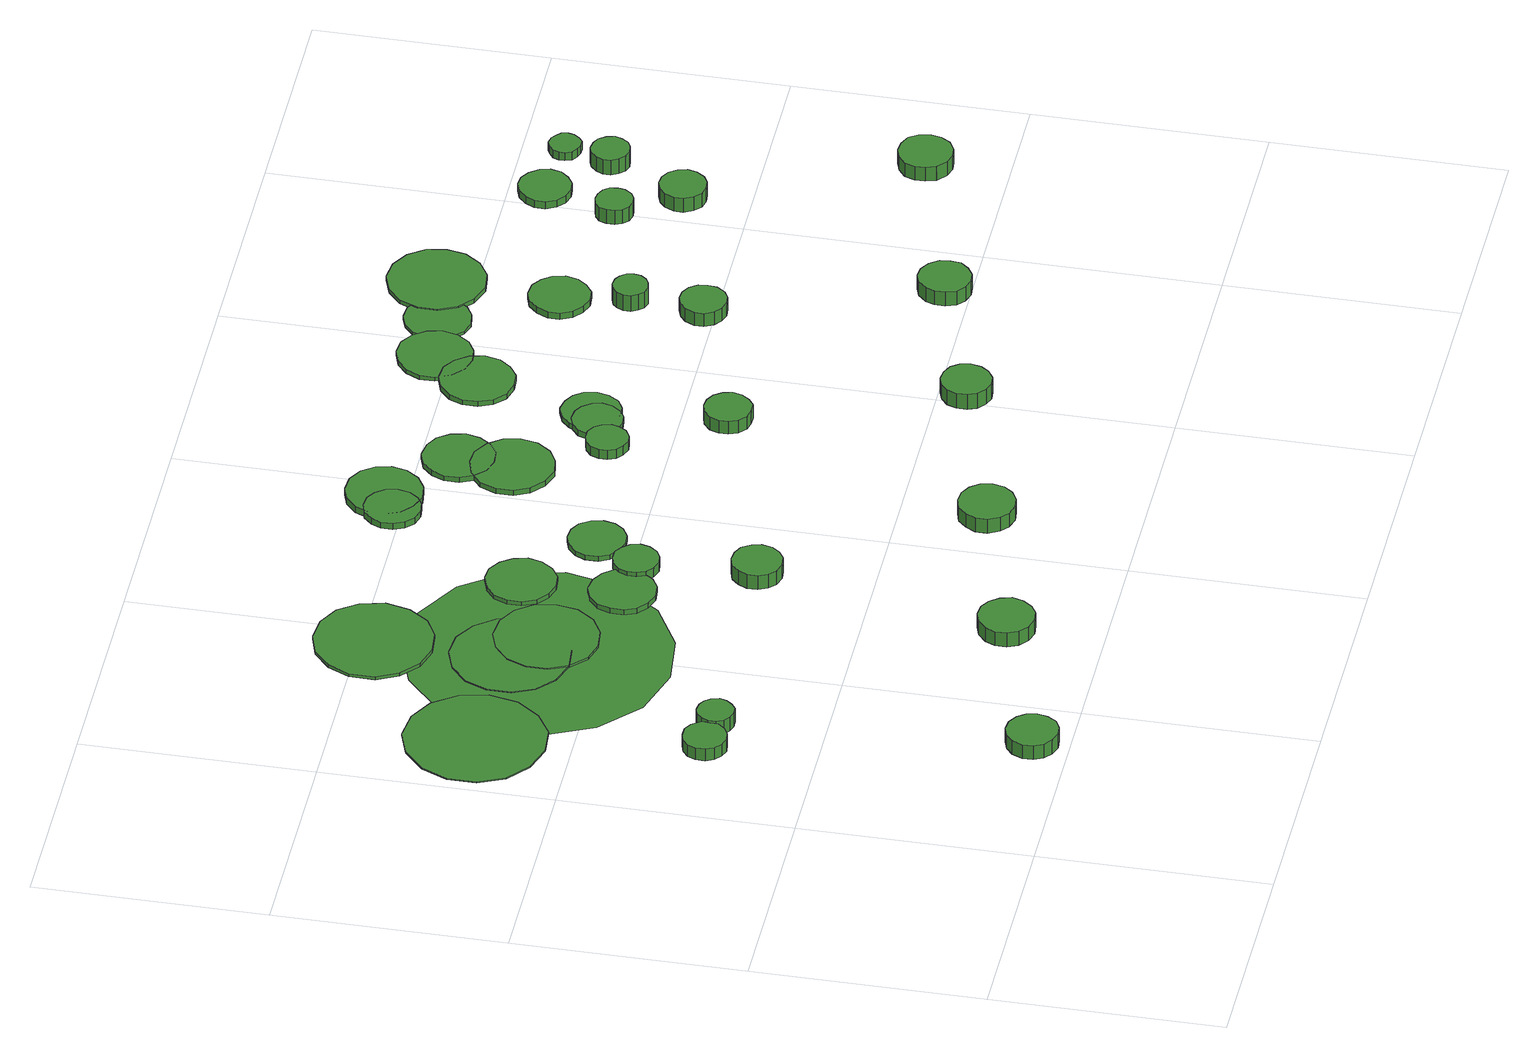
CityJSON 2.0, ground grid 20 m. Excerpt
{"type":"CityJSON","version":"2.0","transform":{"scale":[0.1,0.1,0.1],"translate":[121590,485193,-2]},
"CityObjects":{
"tree1":{"type":"SolitaryVegetationObject","attributes":{"function":"something"}},
"tree2":{"type":"SolitaryVegetationObject","attributes":{"function":"something"}},
"tree3":{"type":"SolitaryVegetationObject","attributes":{"function":"something"},"geometry":[{"type":"MultiSurface","lod":"1","boundaries":[[[0,1,2,3,4,5,6,7,8,9,10,11,12,13,14]],[[15,16,17,18,19,20,21,22,23,24,25,26,27,28,29]],[[0,29,28,1]],[[1,28,27,2]],[[2,27,26,3]],[[3,26,25,4]],[[4,25,24,5]],[[5,24,23,6]],[[6,23,22,7]],[[7,22,21,8]],[[8,21,20,9]],[[9,20,19,10]],[[10,19,18,11]],[[11,18,17,12]],[[12,17,16,13]],[[13,16,15,14]],[[14,15,29,0]]]}]},
"tree4":{"type":"SolitaryVegetationObject","attributes":{"function":"something"},"geometry":[{"type":"MultiSurface","lod":"1","boundaries":[[[30,31,32,33,34,35,36,37,38,39,40,41,42,43,44]],[[45,46,47,48,49,50,51,52,53,54,55,56,57,58,59]],[[30,59,58,31]],[[31,58,57,32]],[[32,57,56,33]],[[33,56,55,34]],[[34,55,54,35]],[[35,54,53,36]],[[36,53,52,37]],[[37,52,51,38]],[[38,51,50,39]],[[39,50,49,40]],[[40,49,48,41]],[[41,48,47,42]],[[42,47,46,43]],[[43,46,45,44]],[[44,45,59,30]]]}]},
"tree5":{"type":"SolitaryVegetationObject","attributes":{"function":"something"}},
"tree6":{"type":"SolitaryVegetationObject","attributes":{"function":"something"},"geometry":[{"type":"MultiSurface","lod":"1","boundaries":[[[60,61,62,63,64,65,66,67,68,69,70,71,72,73,74]],[[75,76,77,78,79,80,81,82,83,84,85,86,87,88,89]],[[60,89,88,61]],[[61,88,87,62]],[[62,87,86,63]],[[63,86,85,64]],[[64,85,84,65]],[[65,84,83,66]],[[66,83,82,67]],[[67,82,81,68]],[[68,81,80,69]],[[69,80,79,70]],[[70,79,78,71]],[[71,78,77,72]],[[72,77,76,73]],[[73,76,75,74]],[[74,75,89,60]]]}]},
"tree7":{"type":"SolitaryVegetationObject","attributes":{"function":"something"},"geometry":[{"type":"MultiSurface","lod":"1","boundaries":[[[90,91,92,93,94,95,96,97,98,99,100,101,102,103,104]],[[105,106,107,108,109,110,111,112,113,114,115,116,117,118,119]],[[90,119,118,91]],[[91,118,117,92]],[[92,117,116,93]],[[93,116,115,94]],[[94,115,114,95]],[[95,114,113,96]],[[96,113,112,97]],[[97,112,111,98]],[[98,111,110,99]],[[99,110,109,100]],[[100,109,108,101]],[[101,108,107,102]],[[102,107,106,103]],[[103,106,105,104]],[[104,105,119,90]]]}]},
"tree8":{"type":"SolitaryVegetationObject","attributes":{"function":"something"}},
"tree9":{"type":"SolitaryVegetationObject","attributes":{"function":"something"}},
"tree10":{"type":"SolitaryVegetationObject","attributes":{"function":"something"}},
"tree11":{"type":"SolitaryVegetationObject","attributes":{"function":"something"},"geometry":[{"type":"MultiSurface","lod":"1","boundaries":[[[120,121,122,123,124,125,126,127,128,129,130,131,132,133,134]],[[135,136,137,138,139,140,141,142,143,144,145,146,147,148,149]],[[120,149,148,121]],[[121,148,147,122]],[[122,147,146,123]],[[123,146,145,124]],[[124,145,144,125]],[[125,144,143,126]],[[126,143,142,127]],[[127,142,141,128]],[[128,141,140,129]],[[129,140,139,130]],[[130,139,138,131]],[[131,138,137,132]],[[132,137,136,133]],[[133,136,135,134]],[[134,135,149,120]]]}]},
"tree12":{"type":"SolitaryVegetationObject","attributes":{"function":"something"},"geometry":[{"type":"MultiSurface","lod":"1","boundaries":[[[150,151,152,153,154,155,156,157,158,159,160,161,162,163,164]],[[165,166,167,168,169,170,171,172,173,174,175,176,177,178,179]],[[150,179,178,151]],[[151,178,177,152]],[[152,177,176,153]],[[153,176,175,154]],[[154,175,174,155]],[[155,174,173,156]],[[156,173,172,157]],[[157,172,171,158]],[[158,171,170,159]],[[159,170,169,160]],[[160,169,168,161]],[[161,168,167,162]],[[162,167,166,163]],[[163,166,165,164]],[[164,165,179,150]]]}]},
"tree13":{"type":"SolitaryVegetationObject","attributes":{"function":"something"},"geometry":[{"type":"MultiSurface","lod":"1","boundaries":[[[180,181,182,183,184,185,186,187,188,189,190,191,192,193,194]]]}]},
"tree14":{"type":"SolitaryVegetationObject","attributes":{"function":"something"}},
"tree15":{"type":"SolitaryVegetationObject","attributes":{"function":"something"}},
"tree16":{"type":"SolitaryVegetationObject","attributes":{"function":"something"},"geometry":[{"type":"MultiSurface","lod":"1","boundaries":[[[195,196,197,198,199,200,201,202,203,204,205,206,207,208,209]],[[210,211,212,213,214,215,216,217,218,219,220,221,222,223,224]],[[195,224,223,196]],[[196,223,222,197]],[[197,222,221,198]],[[198,221,220,199]],[[199,220,219,200]],[[200,219,218,201]],[[201,218,217,202]],[[202,217,216,203]],[[203,216,215,204]],[[204,215,214,205]],[[205,214,213,206]],[[206,213,212,207]],[[207,212,211,208]],[[208,211,210,209]],[[209,210,224,195]]]}]},
"tree17":{"type":"SolitaryVegetationObject","attributes":{"function":"something"},"geometry":[{"type":"MultiSurface","lod":"1","boundaries":[[[225,226,227,228,229,230,231,232,233,234,235,236,237,238,239]],[[240,241,242,243,244,245,246,247,248,249,250,251,252,253,254]],[[225,254,253,226]],[[226,253,252,227]],[[227,252,251,228]],[[228,251,250,229]],[[229,250,249,230]],[[230,249,248,231]],[[231,248,247,232]],[[232,247,246,233]],[[233,246,245,234]],[[234,245,244,235]],[[235,244,243,236]],[[236,243,242,237]],[[237,242,241,238]],[[238,241,240,239]],[[239,240,254,225]]]}]},
"tree18":{"type":"SolitaryVegetationObject","attributes":{"function":"something"}},
"tree19":{"type":"SolitaryVegetationObject","attributes":{"function":"something"},"geometry":[{"type":"MultiSurface","lod":"1","boundaries":[[[255,256,257,258,259,260,261,262,263,264,265,266,267,268,269]],[[270,271,272,273,274,275,276,277,278,279,280,281,282,283,284]],[[255,284,283,256]],[[256,283,282,257]],[[257,282,281,258]],[[258,281,280,259]],[[259,280,279,260]],[[260,279,278,261]],[[261,278,277,262]],[[262,277,276,263]],[[263,276,275,264]],[[264,275,274,265]],[[265,274,273,266]],[[266,273,272,267]],[[267,272,271,268]],[[268,271,270,269]],[[269,270,284,255]]]}]},
"tree20":{"type":"SolitaryVegetationObject","attributes":{"function":"something"},"geometry":[{"type":"MultiSurface","lod":"1","boundaries":[[[285,286,287,288,289,290,291,292,293,294,295,296,297,298,299]],[[300,301,302,303,304,305,306,307,308,309,310,311,312,313,314]],[[285,314,313,286]],[[286,313,312,287]],[[287,312,311,288]],[[288,311,310,289]],[[289,310,309,290]],[[290,309,308,291]],[[291,308,307,292]],[[292,307,306,293]],[[293,306,305,294]],[[294,305,304,295]],[[295,304,303,296]],[[296,303,302,297]],[[297,302,301,298]],[[298,301,300,299]],[[299,300,314,285]]]}]},
"tree21":{"type":"SolitaryVegetationObject","attributes":{"function":"something"}},
"tree22":{"type":"SolitaryVegetationObject","attributes":{"function":"something"}},
"tree23":{"type":"SolitaryVegetationObject","attributes":{"function":"something"}},
"tree24":{"type":"SolitaryVegetationObject","attributes":{"function":"something"},"geometry":[{"type":"MultiSurface","lod":"1","boundaries":[[[315,316,317,318,319,320,321,322,323,324,325,326,327,328,329]],[[330,331,332,333,334,335,336,337,338,339,340,341,342,343,344]],[[315,344,343,316]],[[316,343,342,317]],[[317,342,341,318]],[[318,341,340,319]],[[319,340,339,320]],[[320,339,338,321]],[[321,338,337,322]],[[322,337,336,323]],[[323,336,335,324]],[[324,335,334,325]],[[325,334,333,326]],[[326,333,332,327]],[[327,332,331,328]],[[328,331,330,329]],[[329,330,344,315]]]}]},
"tree25":{"type":"SolitaryVegetationObject","attributes":{"function":"something"},"geometry":[{"type":"MultiSurface","lod":"1","boundaries":[[[345,346,347,348,349,350,351,352,353,354,355,356,357,358,359]],[[360,361,362,363,364,365,366,367,368,369,370,371,372,373,374]],[[345,374,373,346]],[[346,373,372,347]],[[347,372,371,348]],[[348,371,370,349]],[[349,370,369,350]],[[350,369,368,351]],[[351,368,367,352]],[[352,367,366,353]],[[353,366,365,354]],[[354,365,364,355]],[[355,364,363,356]],[[356,363,362,357]],[[357,362,361,358]],[[358,361,360,359]],[[359,360,374,345]]]}]},
"tree26":{"type":"SolitaryVegetationObject","attributes":{"function":"something"}},
"tree27":{"type":"SolitaryVegetationObject","attributes":{"function":"something"},"geometry":[{"type":"MultiSurface","lod":"1","boundaries":[[[375,376,377,378,379,380,381,382,383,384,385,386,387,388,389]],[[390,391,392,393,394,395,396,397,398,399,400,401,402,403,404]],[[375,404,403,376]],[[376,403,402,377]],[[377,402,401,378]],[[378,401,400,379]],[[379,400,399,380]],[[380,399,398,381]],[[381,398,397,382]],[[382,397,396,383]],[[383,396,395,384]],[[384,395,394,385]],[[385,394,393,386]],[[386,393,392,387]],[[387,392,391,388]],[[388,391,390,389]],[[389,390,404,375]]]}]},
"tree28":{"type":"SolitaryVegetationObject","attributes":{"function":"something"},"geometry":[{"type":"MultiSurface","lod":"1","boundaries":[[[405,406,407,408,409,410,411,412,413,414,415,416,417,418,419]],[[420,421,422,423,424,425,426,427,428,429,430,431,432,433,434]],[[405,434,433,406]],[[406,433,432,407]],[[407,432,431,408]],[[408,431,430,409]],[[409,430,429,410]],[[410,429,428,411]],[[411,428,427,412]],[[412,427,426,413]],[[413,426,425,414]],[[414,425,424,415]],[[415,424,423,416]],[[416,423,422,417]],[[417,422,421,418]],[[418,421,420,419]],[[419,420,434,405]]]}]},
"tree29":{"type":"SolitaryVegetationObject","attributes":{"function":"something"}},
"tree30":{"type":"SolitaryVegetationObject","attributes":{"function":"something"}},
"tree31":{"type":"SolitaryVegetationObject","attributes":{"function":"something"}},
"tree32":{"type":"SolitaryVegetationObject","attributes":{"function":"something"}},
"tree33":{"type":"SolitaryVegetationObject","attributes":{"function":"something"},"geometry":[{"type":"MultiSurface","lod":"1","boundaries":[[[435,436,437,438,439,440,441,442,443,444,445,446,447,448,449]],[[450,451,452,453,454,455,456,457,458,459,460,461,462,463,464]],[[435,464,463,436]],[[436,463,462,437]],[[437,462,461,438]],[[438,461,460,439]],[[439,460,459,440]],[[440,459,458,441]],[[441,458,457,442]],[[442,457,456,443]],[[443,456,455,444]],[[444,455,454,445]],[[445,454,453,446]],[[446,453,452,447]],[[447,452,451,448]],[[448,451,450,449]],[[449,450,464,435]]]}]},
"tree34":{"type":"SolitaryVegetationObject","attributes":{"function":"something"}},
"tree35":{"type":"SolitaryVegetationObject","attributes":{"function":"something"},"geometry":[{"type":"MultiSurface","lod":"1","boundaries":[[[465,466,467,468,469,470,471,472,473,474,475,476,477,478,479]],[[480,481,482,483,484,485,486,487,488,489,490,491,492,493,494]],[[465,494,493,466]],[[466,493,492,467]],[[467,492,491,468]],[[468,491,490,469]],[[469,490,489,470]],[[470,489,488,471]],[[471,488,487,472]],[[472,487,486,473]],[[473,486,485,474]],[[474,485,484,475]],[[475,484,483,476]],[[476,483,482,477]],[[477,482,481,478]],[[478,481,480,479]],[[479,480,494,465]]]}]},
"tree36":{"type":"SolitaryVegetationObject","attributes":{"function":"something"},"geometry":[{"type":"MultiSurface","lod":"1","boundaries":[[[495,496,497,498,499,500,501,502,503,504,505,506,507,508,509]],[[510,511,512,513,514,515,516,517,518,519,520,521,522,523,524]],[[495,524,523,496]],[[496,523,522,497]],[[497,522,521,498]],[[498,521,520,499]],[[499,520,519,500]],[[500,519,518,501]],[[501,518,517,502]],[[502,517,516,503]],[[503,516,515,504]],[[504,515,514,505]],[[505,514,513,506]],[[506,513,512,507]],[[507,512,511,508]],[[508,511,510,509]],[[509,510,524,495]]]}]},
"tree37":{"type":"SolitaryVegetationObject","attributes":{"function":"something"}},
"tree38":{"type":"SolitaryVegetationObject","attributes":{"function":"something"}},
"tree39":{"type":"SolitaryVegetationObject","attributes":{"function":"something"},"geometry":[{"type":"MultiSurface","lod":"1","boundaries":[[[525,526,527,528,529,530,531,532,533,534,535,536,537,538,539]],[[540,541,542,543,544,545,546,547,548,549,550,551,552,553,554]],[[525,554,553,526]],[[526,553,552,527]],[[527,552,551,528]],[[528,551,550,529]],[[529,550,549,530]],[[530,549,548,531]],[[531,548,547,532]],[[532,547,546,533]],[[533,546,545,534]],[[534,545,544,535]],[[535,544,543,536]],[[536,543,542,537]],[[537,542,541,538]],[[538,541,540,539]],[[539,540,554,525]]]}]},
"tree40":{"type":"SolitaryVegetationObject","attributes":{"function":"something"},"geometry":[{"type":"MultiSurface","lod":"1","boundaries":[[[555,556,557,558,559,560,561,562,563,564,565,566,567,568,569]],[[570,571,572,573,574,575,576,577,578,579,580,581,582,583,584]],[[555,584,583,556]],[[556,583,582,557]],[[557,582,581,558]],[[558,581,580,559]],[[559,580,579,560]],[[560,579,578,561]],[[561,578,577,562]],[[562,577,576,563]],[[563,576,575,564]],[[564,575,574,565]],[[565,574,573,566]],[[566,573,572,567]],[[567,572,571,568]],[[568,571,570,569]],[[569,570,584,555]]]}]},
"tree41":{"type":"SolitaryVegetationObject","attributes":{"function":"something"}},
"tree42":{"type":"SolitaryVegetationObject","attributes":{"function":"something"},"geometry":[{"type":"MultiSurface","lod":"1","boundaries":[[[585,586,587,588,589,590,591,592,593,594,595,596,597,598,599]],[[600,601,602,603,604,605,606,607,608,609,610,611,612,613,614]],[[585,614,613,586]],[[586,613,612,587]],[[587,612,611,588]],[[588,611,610,589]],[[589,610,609,590]],[[590,609,608,591]],[[591,608,607,592]],[[592,607,606,593]],[[593,606,605,594]],[[594,605,604,595]],[[595,604,603,596]],[[596,603,602,597]],[[597,602,601,598]],[[598,601,600,599]],[[599,600,614,585]]]}]},
"tree43":{"type":"SolitaryVegetationObject","attributes":{"function":"something"},"geometry":[{"type":"MultiSurface","lod":"1","boundaries":[[[615,616,617,618,619,620,621,622,623,624,625,626,627,628,629]],[[630,631,632,633,634,635,636,637,638,639,640,641,642,643,644]],[[615,644,643,616]],[[616,643,642,617]],[[617,642,641,618]],[[618,641,640,619]],[[619,640,639,620]],[[620,639,638,621]],[[621,638,637,622]],[[622,637,636,623]],[[623,636,635,624]],[[624,635,634,625]],[[625,634,633,626]],[[626,633,632,627]],[[627,632,631,628]],[[628,631,630,629]],[[629,630,644,615]]]}]},
"tree44":{"type":"SolitaryVegetationObject","attributes":{"function":"something"}},
"tree45":{"type":"SolitaryVegetationObject","attributes":{"function":"something"},"geometry":[{"type":"MultiSurface","lod":"1","boundaries":[[[645,646,647,648,649,650,651,652,653,654,655,656,657,658,659]],[[660,661,662,663,664,665,666,667,668,669,670,671,672,673,674]],[[645,674,673,646]],[[646,673,672,647]],[[647,672,671,648]],[[648,671,670,649]],[[649,670,669,650]],[[650,669,668,651]],[[651,668,667,652]],[[652,667,666,653]],[[653,666,665,654]],[[654,665,664,655]],[[655,664,663,656]],[[656,663,662,657]],[[657,662,661,658]],[[658,661,660,659]],[[659,660,674,645]]]}]},
"tree46":{"type":"SolitaryVegetationObject","attributes":{"function":"something"},"geometry":[{"type":"MultiSurface","lod":"1","boundaries":[[[675,676,677,678,679,680,681,682,683,684,685,686,687,688,689]],[[690,691,692,693,694,695,696,697,698,699,700,701,702,703,704]],[[675,704,703,676]],[[676,703,702,677]],[[677,702,701,678]],[[678,701,700,679]],[[679,700,699,680]],[[680,699,698,681]],[[681,698,697,682]],[[682,697,696,683]],[[683,696,695,684]],[[684,695,694,685]],[[685,694,693,686]],[[686,693,692,687]],[[687,692,691,688]],[[688,691,690,689]],[[689,690,704,675]]]}]},
"tree47":{"type":"SolitaryVegetationObject","attributes":{"function":"something"}},
"tree48":{"type":"SolitaryVegetationObject","attributes":{"function":"something"},"geometry":[{"type":"MultiSurface","lod":"1","boundaries":[[[705,706,707,708,709,710,711,712,713,714,715,716,717,718,719]],[[720,721,722,723,724,725,726,727,728,729,730,731,732,733,734]],[[705,734,733,706]],[[706,733,732,707]],[[707,732,731,708]],[[708,731,730,709]],[[709,730,729,710]],[[710,729,728,711]],[[711,728,727,712]],[[712,727,726,713]],[[713,726,725,714]],[[714,725,724,715]],[[715,724,723,716]],[[716,723,722,717]],[[717,722,721,718]],[[718,721,720,719]],[[719,720,734,705]]]}]},
"tree49":{"type":"SolitaryVegetationObject","attributes":{"function":"something"}},
"tree50":{"type":"SolitaryVegetationObject","attributes":{"function":"something"}},
"tree51":{"type":"SolitaryVegetationObject","attributes":{"function":"something"},"geometry":[{"type":"MultiSurface","lod":"1","boundaries":[[[735,736,737,738,739,740,741,742,743,744,745,746,747,748,749]],[[750,751,752,753,754,755,756,757,758,759,760,761,762,763,764]],[[735,764,763,736]],[[736,763,762,737]],[[737,762,761,738]],[[738,761,760,739]],[[739,760,759,740]],[[740,759,758,741]],[[741,758,757,742]],[[742,757,756,743]],[[743,756,755,744]],[[744,755,754,745]],[[745,754,753,746]],[[746,753,752,747]],[[747,752,751,748]],[[748,751,750,749]],[[749,750,764,735]]]}]},
"tree52":{"type":"SolitaryVegetationObject","attributes":{"function":"something"}},
"tree53":{"type":"SolitaryVegetationObject","attributes":{"function":"something"},"geometry":[{"type":"MultiSurface","lod":"1","boundaries":[[[765,766,767,768,769,770,771,772,773,774,775,776,777,778,779]],[[780,781,782,783,784,785,786,787,788,789,790,791,792,793,794]],[[765,794,793,766]],[[766,793,792,767]],[[767,792,791,768]],[[768,791,790,769]],[[769,790,789,770]],[[770,789,788,771]],[[771,788,787,772]],[[772,787,786,773]],[[773,786,785,774]],[[774,785,784,775]],[[775,784,783,776]],[[776,783,782,777]],[[777,782,781,778]],[[778,781,780,779]],[[779,780,794,765]]]}]},
"tree54":{"type":"SolitaryVegetationObject","attributes":{"function":"something"}},
"tree55":{"type":"SolitaryVegetationObject","attributes":{"function":"something"}},
"tree56":{"type":"SolitaryVegetationObject","attributes":{"function":"something"},"geometry":[{"type":"MultiSurface","lod":"1","boundaries":[[[795,796,797,798,799,800,801,802,803,804,805,806,807,808,809]],[[810,811,812,813,814,815,816,817,818,819,820,821,822,823,824]],[[795,824,823,796]],[[796,823,822,797]],[[797,822,821,798]],[[798,821,820,799]],[[799,820,819,800]],[[800,819,818,801]],[[801,818,817,802]],[[802,817,816,803]],[[803,816,815,804]],[[804,815,814,805]],[[805,814,813,806]],[[806,813,812,807]],[[807,812,811,808]],[[808,811,810,809]],[[809,810,824,795]]]}]},
"tree57":{"type":"SolitaryVegetationObject","attributes":{"function":"something"},"geometry":[{"type":"MultiSurface","lod":"1","boundaries":[[[825,826,827,828,829,830,831,832,833,834,835,836,837,838,839]],[[840,841,842,843,844,845,846,847,848,849,850,851,852,853,854]],[[825,854,853,826]],[[826,853,852,827]],[[827,852,851,828]],[[828,851,850,829]],[[829,850,849,830]],[[830,849,848,831]],[[831,848,847,832]],[[832,847,846,833]],[[833,846,845,834]],[[834,845,844,835]],[[835,844,843,836]],[[836,843,842,837]],[[837,842,841,838]],[[838,841,840,839]],[[839,840,854,825]]]}]},
"tree58":{"type":"SolitaryVegetationObject","attributes":{"function":"something"},"geometry":[{"type":"MultiSurface","lod":"1","boundaries":[[[855,856,857,858,859,860,861,862,863,864,865,866,867,868,869]],[[870,871,872,873,874,875,876,877,878,879,880,881,882,883,884]],[[855,884,883,856]],[[856,883,882,857]],[[857,882,881,858]],[[858,881,880,859]],[[859,880,879,860]],[[860,879,878,861]],[[861,878,877,862]],[[862,877,876,863]],[[863,876,875,864]],[[864,875,874,865]],[[865,874,873,866]],[[866,873,872,867]],[[867,872,871,868]],[[868,871,870,869]],[[869,870,884,855]]]}]},
"tree59":{"type":"SolitaryVegetationObject","attributes":{"function":"something"},"geometry":[{"type":"MultiSurface","lod":"1","boundaries":[[[885,886,887,888,889,890,891,892,893,894,895,896,897,898,899]],[[900,901,902,903,904,905,906,907,908,909,910,911,912,913,914]],[[885,914,913,886]],[[886,913,912,887]],[[887,912,911,888]],[[888,911,910,889]],[[889,910,909,890]],[[890,909,908,891]],[[891,908,907,892]],[[892,907,906,893]],[[893,906,905,894]],[[894,905,904,895]],[[895,904,903,896]],[[896,903,902,897]],[[897,902,901,898]],[[898,901,900,899]],[[899,900,914,885]]]}]},
"tree60":{"type":"SolitaryVegetationObject","attributes":{"function":"something"},"geometry":[{"type":"MultiSurface","lod":"1","boundaries":[[[915,916,917,918,919,920,921,922,923,924,925,926,927,928,929]],[[930,931,932,933,934,935,936,937,938,939,940,941,942,943,944]],[[915,944,943,916]],[[916,943,942,917]],[[917,942,941,918]],[[918,941,940,919]],[[919,940,939,920]],[[920,939,938,921]],[[921,938,937,922]],[[922,937,936,923]],[[923,936,935,924]],[[924,935,934,925]],[[925,934,933,926]],[[926,933,932,927]],[[927,932,931,928]],[[928,931,930,929]],[[929,930,944,915]]]}]},
"tree61":{"type":"SolitaryVegetationObject","attributes":{"function":"something"}},
"tree62":{"type":"SolitaryVegetationObject","attributes":{"function":"something"}},
"tree63":{"type":"SolitaryVegetationObject","attributes":{"function":"something"}},
"tree64":{"type":"SolitaryVegetationObject","attributes":{"function":"something"},"geometry":[{"type":"MultiSurface","lod":"1","boundaries":[[[945,946,947,948,949,950,951,952,953,954,955,956,957,958,959]],[[960,961,962,963,964,965,966,967,968,969,970,971,972,973,974]],[[945,974,973,946]],[[946,973,972,947]],[[947,972,971,948]],[[948,971,970,949]],[[949,970,969,950]],[[950,969,968,951]],[[951,968,967,952]],[[952,967,966,953]],[[953,966,965,954]],[[954,965,964,955]],[[955,964,963,956]],[[956,963,962,957]],[[957,962,961,958]],[[958,961,960,959]],[[959,960,974,945]]]}]},
"tree65":{"type":"SolitaryVegetationObject","attributes":{"function":"something"},"geometry":[{"type":"MultiSurface","lod":"1","boundaries":[[[975,976,977,978,979,980,981,982,983,984,985,986,987,988,989]],[[990,991,992,993,994,995,996,997,998,999,1000,1001,1002,1003,1004]],[[975,1004,1003,976]],[[976,1003,1002,977]],[[977,1002,1001,978]],[[978,1001,1000,979]],[[979,1000,999,980]],[[980,999,998,981]],[[981,998,997,982]],[[982,997,996,983]],[[983,996,995,984]],[[984,995,994,985]],[[985,994,993,986]],[[986,993,992,987]],[[987,992,991,988]],[[988,991,990,989]],[[989,990,1004,975]]]}]},
"tree66":{"type":"SolitaryVegetationObject","attributes":{"function":"something"}},
"tree67":{"type":"SolitaryVegetationObject","attributes":{"function":"something"},"geometry":[{"type":"MultiSurface","lod":"1","boundaries":[[[1005,1006,1007,1008,1009,1010,1011,1012,1013,1014,1015,1016,1017,1018,1019]],[[1020,1021,1022,1023,1024,1025,1026,1027,1028,1029,1030,1031,1032,1033,1034]],[[1005,1034,1033,1006]],[[1006,1033,1032,1007]],[[1007,1032,1031,1008]],[[1008,1031,1030,1009]],[[1009,1030,1029,1010]],[[1010,1029,1028,1011]],[[1011,1028,1027,1012]],[[1012,1027,1026,1013]],[[1013,1026,1025,1014]],[[1014,1025,1024,1015]],[[1015,1024,1023,1016]],[[1016,1023,1022,1017]],[[1017,1022,1021,1018]],[[1018,1021,1020,1019]],[[1019,1020,1034,1005]]]}]},
"tree68":{"type":"SolitaryVegetationObject","attributes":{"function":"something"},"geometry":[{"type":"MultiSurface","lod":"1","boundaries":[[[1035,1036,1037,1038,1039,1040,1041,1042,1043,1044,1045,1046,1047,1048,1049]],[[1050,1051,1052,1053,1054,1055,1056,1057,1058,1059,1060,1061,1062,1063,1064]],[[1035,1064,1063,1036]],[[1036,1063,1062,1037]],[[1037,1062,1061,1038]],[[1038,1061,1060,1039]],[[1039,1060,1059,1040]],[[1040,1059,1058,1041]],[[1041,1058,1057,1042]],[[1042,1057,1056,1043]],[[1043,1056,1055,1044]],[[1044,1055,1054,1045]],[[1045,1054,1053,1046]],[[1046,1053,1052,1047]],[[1047,1052,1051,1048]],[[1048,1051,1050,1049]],[[1049,1050,1064,1035]]]}]},
"tree69":{"type":"SolitaryVegetationObject","attributes":{"function":"something"},"geometry":[{"type":"MultiSurface","lod":"1","boundaries":[[[1065,1066,1067,1068,1069,1070,1071,1072,1073,1074,1075,1076,1077,1078,1079]],[[1080,1081,1082,1083,1084,1085,1086,1087,1088,1089,1090,1091,1092,1093,1094]],[[1065,1094,1093,1066]],[[1066,1093,1092,1067]],[[1067,1092,1091,1068]],[[1068,1091,1090,1069]],[[1069,1090,1089,1070]],[[1070,1089,1088,1071]],[[1071,1088,1087,1072]],[[1072,1087,1086,1073]],[[1073,1086,1085,1074]],[[1074,1085,1084,1075]],[[1075,1084,1083,1076]],[[1076,1083,1082,1077]],[[1077,1082,1081,1078]],[[1078,1081,1080,1079]],[[1079,1080,1094,1065]]]}]},
"tree70":{"type":"SolitaryVegetationObject","attributes":{"function":"something"}},
"tree71":{"type":"SolitaryVegetationObject","attributes":{"function":"something"},"geometry":[{"type":"MultiSurface","lod":"1","boundaries":[[[1095,1096,1097,1098,1099,1100,1101,1102,1103,1104,1105,1106,1107,1108,1109]],[[1110,1111,1112,1113,1114,1115,1116,1117,1118,1119,1120,1121,1122,1123,1124]],[[1095,1124,1123,1096]],[[1096,1123,1122,1097]],[[1097,1122,1121,1098]],[[1098,1121,1120,1099]],[[1099,1120,1119,1100]],[[1100,1119,1118,1101]],[[1101,1118,1117,1102]],[[1102,1117,1116,1103]],[[1103,1116,1115,1104]],[[1104,1115,1114,1105]],[[1105,1114,1113,1106]],[[1106,1113,1112,1107]],[[1107,1112,1111,1108]],[[1108,1111,1110,1109]],[[1109,1110,1124,1095]]]}]},
"tree72":{"type":"SolitaryVegetationObject","attributes":{"function":"something"}},
"tree73":{"type":"SolitaryVegetationObject","attributes":{"function":"something"}}
},
"vertices":[
[171,31,25],[169,40,25],[164,47,25],[156,52,25],[147,53,25],[138,50,25],[131,44,25],[127,35,25],[127,26,25],[131,18,25],[138,12,25],[147,9,25],[156,10,25],[164,14,25],[169,22,25],[169,22,11],[164,14,11],[156,10,11],[147,9,11],[138,12,11],[131,18,11],[127,26,11],[127,35,11],[131,44,11],[138,50,11],[147,53,11],[156,52,11],[164,47,11],[169,40,11],[171,31,11],
[112,294,22],[111,301,22],[106,308,22],[99,312,22],[91,312,22],[84,310,22],[78,305,22],[75,298,22],[75,290,22],[78,283,22],[84,278,22],[91,275,22],[99,276,22],[106,280,22],[111,286,22],[111,286,10],[106,280,10],[99,276,10],[91,275,10],[84,278,10],[78,283,10],[75,290,10],[75,298,10],[78,305,10],[84,310,10],[91,312,10],[99,312,10],[106,308,10],[111,301,10],[112,294,10],
[128,481,11],[123,505,11],[108,526,11],[87,538,11],[62,541,11],[38,533,11],[19,516,11],[9,493,11],[9,468,11],[19,445,11],[38,429,11],[62,421,11],[87,423,11],[108,436,11],[123,456,11],[123,456,10],[108,436,10],[87,423,10],[62,421,10],[38,429,10],[19,445,10],[9,468,10],[9,493,10],[19,516,10],[38,533,10],[62,541,10],[87,538,10],[108,526,10],[123,505,10],[128,481,10],
[143,291,24],[141,298,24],[137,303,24],[132,306,24],[125,307,24],[119,305,24],[114,301,24],[111,295,24],[111,288,24],[114,282,24],[119,278,24],[125,276,24],[132,276,24],[137,280,24],[141,285,24],[141,285,10],[137,280,10],[132,276,10],[125,276,10],[119,278,10],[114,282,10],[111,288,10],[111,295,10],[114,301,10],[119,305,10],[125,307,10],[132,306,10],[137,303,10],[141,298,10],[143,291,10],
[324,82,25],[321,92,25],[315,100,25],[307,105,25],[297,106,25],[287,103,25],[279,96,25],[275,87,25],[275,77,25],[279,68,25],[287,61,25],[297,58,25],[307,59,25],[315,64,25],[321,72,25],[321,72,11],[315,64,11],[307,59,11],[297,58,11],[287,61,11],[279,68,11],[275,77,11],[275,87,11],[279,96,11],[287,103,11],[297,106,11],[307,105,11],[315,100,11],[321,92,11],[324,82,11],
[236,474,11],[232,495,11],[219,512,11],[201,523,11],[180,525,11],[160,518,11],[144,504,11],[136,485,11],[136,464,11],[144,445,11],[160,431,11],[180,424,11],[201,426,11],[219,437,11],[232,454,11],[232,454,10],[219,437,10],[201,426,10],[180,424,10],[160,431,10],[144,445,10],[136,464,10],[136,485,10],[144,504,10],[160,518,10],[180,525,10],[201,523,10],[219,512,10],[232,495,10],[236,474,10],
[307,452,10],[297,498,10],[270,536,10],[229,560,10],[182,565,10],[137,550,10],[103,519,10],[83,476,10],[83,429,10],[103,386,10],[137,354,10],[182,340,10],[229,345,10],[270,368,10],[297,406,10],
[259,450,12],[256,468,12],[245,483,12],[229,492,12],[210,494,12],[193,488,12],[179,476,12],[172,459,12],[172,441,12],[179,424,12],[193,411,12],[210,406,12],[229,408,12],[245,417,12],[256,432,12],[256,432,10],[245,417,10],[229,408,10],[210,406,10],[193,411,10],[179,424,10],[172,441,10],[172,459,10],[179,476,10],[193,488,10],[210,494,10],[229,492,10],[245,483,10],[256,468,10],[259,450,10],
[233,588,13],[228,609,13],[216,626,13],[198,636,13],[177,638,13],[157,632,13],[141,618,13],[132,599,13],[132,577,13],[141,558,13],[157,544,13],[177,538,13],[198,540,13],[216,550,13],[228,567,13],[228,567,10],[216,550,10],[198,540,10],[177,538,10],[157,544,10],[141,558,10],[132,577,10],[132,599,10],[141,618,10],[157,632,10],[177,638,10],[198,636,10],[216,626,10],[228,609,10],[233,588,10],
[315,400,15],[312,412,15],[305,421,15],[295,427,15],[283,429,15],[272,425,15],[263,417,15],[259,406,15],[259,394,15],[263,384,15],[272,376,15],[283,372,15],[295,373,15],[305,379,15],[312,389,15],[312,389,10],[305,379,10],[295,373,10],[283,372,10],[272,376,10],[263,384,10],[259,394,10],[259,406,10],[263,417,10],[272,425,10],[283,429,10],[295,427,10],[305,421,10],[312,412,10],[315,400,10],
[357,298,24],[355,306,24],[350,314,24],[342,318,24],[333,319,24],[324,316,24],[318,310,24],[314,302,24],[314,293,24],[318,285,24],[324,279,24],[333,276,24],[342,277,24],[350,282,24],[355,289,24],[355,289,10],[350,282,10],[342,277,10],[333,276,10],[324,279,10],[318,285,10],[314,293,10],[314,302,10],[318,310,10],[324,316,10],[333,319,10],[342,318,10],[350,314,10],[355,306,10],[357,298,10],
[315,485,14],[312,497,14],[305,507,14],[294,514,14],[282,515,14],[270,511,14],[260,503,14],[255,491,14],[255,479,14],[260,467,14],[270,459,14],[282,455,14],[294,456,14],[305,463,14],[312,473,14],[312,473,10],[305,463,10],[294,456,10],[282,455,10],[270,459,10],[260,467,10],[255,479,10],[255,491,10],[260,503,10],[270,511,10],[282,515,10],[294,514,10],[305,507,10],[312,497,10],[315,485,10],
[345,397,19],[343,405,19],[338,411,19],[331,416,19],[323,416,19],[315,414,19],[309,408,19],[306,401,19],[306,393,19],[309,385,19],[315,380,19],[323,377,19],[331,378,19],[338,382,19],[343,389,19],[343,389,10],[338,382,10],[331,378,10],[323,377,10],[315,380,10],[309,385,10],[306,393,10],[306,401,10],[309,408,10],[315,414,10],[323,416,10],[331,416,10],[338,411,10],[343,405,10],[345,397,10],
[376,434,15],[374,444,15],[368,453,15],[359,458,15],[349,459,15],[339,456,15],[331,449,15],[327,440,15],[327,429,15],[331,420,15],[339,413,15],[349,410,15],[359,411,15],[368,416,15],[374,424,15],[374,424,10],[368,416,10],[359,411,10],[349,410,10],[339,413,10],[331,420,10],[327,429,10],[327,440,10],[331,449,10],[339,456,10],[349,459,10],[359,458,10],[368,453,10],[374,444,10],[376,434,10],
[474,128,25],[472,138,25],[466,146,25],[457,151,25],[447,152,25],[437,149,25],[430,142,25],[425,133,25],[425,123,25],[430,113,25],[437,107,25],[447,104,25],[457,105,25],[466,110,25],[472,118,25],[472,118,11],[466,110,11],[457,105,11],[447,104,11],[437,107,11],[430,113,11],[425,123,11],[425,133,11],[430,142,11],[437,149,11],[447,152,11],[457,151,11],[466,146,11],[472,138,11],[474,128,11],
[387,608,14],[385,618,14],[379,626,14],[371,631,14],[361,632,14],[351,629,14],[344,622,14],[340,613,14],[340,603,14],[344,594,14],[351,587,14],[361,584,14],[371,585,14],[379,590,14],[385,598,14],[385,598,8],[379,590,8],[371,585,8],[361,584,8],[351,587,8],[344,594,8],[340,603,8],[340,613,8],[344,622,8],[351,629,8],[361,632,8],[371,631,8],[379,626,8],[385,618,8],[387,608,8],
[417,619,14],[414,632,14],[406,643,14],[394,650,14],[380,651,14],[367,647,14],[357,638,14],[352,626,14],[352,612,14],[357,600,14],[367,591,14],[380,586,14],[394,588,14],[406,595,14],[414,606,14],[414,606,8],[406,595,8],[394,588,8],[380,586,8],[367,591,8],[357,600,8],[352,612,8],[352,626,8],[357,638,8],[367,647,8],[380,651,8],[394,650,8],[406,643,8],[414,632,8],[417,619,8],
[476,523,13],[473,537,13],[464,549,13],[451,557,13],[437,558,13],[423,554,13],[411,544,13],[405,530,13],[405,515,13],[411,502,13],[423,492,13],[437,487,13],[451,489,13],[464,496,13],[473,508,13],[473,508,8],[464,496,8],[451,489,8],[437,487,8],[423,492,8],[411,502,8],[405,515,8],[405,530,8],[411,544,8],[423,554,8],[437,558,8],[451,557,8],[464,549,8],[473,537,8],[476,523,8],
[474,568,13],[471,581,13],[464,591,13],[453,597,13],[440,599,13],[428,595,13],[419,586,13],[414,575,13],[414,562,13],[419,551,13],[428,542,13],[440,538,13],[453,539,13],[464,546,13],[471,556,13],[471,556,8],[464,546,8],[453,539,8],[440,538,8],[428,542,8],[419,551,8],[414,562,8],[414,575,8],[419,586,8],[428,595,8],[440,599,8],[453,597,8],[464,591,8],[471,581,8],[474,568,8],
[503,452,18],[501,460,18],[497,466,18],[490,470,18],[483,470,18],[476,468,18],[470,463,18],[467,456,18],[467,449,18],[470,442,18],[476,437,18],[483,434,18],[490,435,18],[497,439,18],[501,445,18],[501,445,9],[497,439,9],[490,435,9],[483,434,9],[476,437,9],[470,442,9],[467,449,9],[467,456,9],[470,463,9],[476,468,9],[483,470,9],[490,470,9],[497,466,9],[501,460,9],[503,452,9],
[559,362,23],[557,370,23],[552,377,23],[545,381,23],[537,382,23],[529,380,23],[522,374,23],[519,366,23],[519,358,23],[522,350,23],[529,344,23],[537,342,23],[545,342,23],[552,347,23],[557,354,23],[557,354,10],[552,347,10],[545,342,10],[537,342,10],[529,344,10],[522,350,10],[519,358,10],[519,366,10],[522,374,10],[529,380,10],[537,382,10],[545,381,10],[552,377,10],[557,370,10],[559,362,10],
[533,466,16],[531,474,16],[525,482,16],[518,486,16],[509,487,16],[500,484,16],[493,478,16],[490,470,16],[490,461,16],[493,453,16],[500,447,16],[509,444,16],[518,445,16],[525,449,16],[531,457,16],[531,457,10],[525,449,10],[518,445,10],[509,444,10],[500,447,10],[493,453,10],[490,461,10],[490,470,10],[493,478,10],[500,484,10],[509,487,10],[518,486,10],[525,482,10],[531,474,10],[533,466,10],
[631,177,26],[629,186,26],[624,193,26],[616,197,26],[607,198,26],[599,195,26],[592,189,26],[589,181,26],[589,172,26],[592,164,26],[599,158,26],[607,155,26],[616,156,26],[624,161,26],[629,168,26],[629,168,11],[624,161,11],[616,156,11],[607,155,11],[599,158,11],[592,164,11],[589,172,11],[589,181,11],[592,189,11],[599,195,11],[607,198,11],[616,197,11],[624,193,11],[629,186,11],[631,177,11],
[548,473,15],[546,484,15],[540,492,15],[531,497,15],[521,499,15],[510,495,15],[503,488,15],[498,479,15],[498,468,15],[503,458,15],[510,451,15],[521,448,15],[531,449,15],[540,454,15],[546,463,15],[546,463,10],[540,454,10],[531,449,10],[521,448,10],[510,451,10],[503,458,10],[498,468,10],[498,479,10],[503,488,10],[510,495,10],[521,499,10],[531,497,10],[540,492,10],[546,484,10],[548,473,10],
[581,573,14],[578,586,14],[570,597,14],[559,604,14],[546,605,14],[533,601,14],[523,592,14],[518,580,14],[518,567,14],[523,555,14],[533,546,14],[546,542,14],[559,543,14],[570,550,14],[578,560,14],[578,560,9],[570,550,9],[559,543,9],[546,542,9],[533,546,9],[523,555,9],[518,567,9],[518,580,9],[523,592,9],[533,601,9],[546,605,9],[559,604,9],[570,597,9],[578,586,9],[581,573,9],
[608,614,14],[605,627,14],[597,638,14],[586,645,14],[573,646,14],[560,642,14],[550,633,14],[544,621,14],[544,608,14],[550,595,14],[560,586,14],[573,582,14],[586,584,14],[597,590,14],[605,601,14],[605,601,10],[597,590,10],[586,584,10],[573,582,10],[560,586,10],[550,595,10],[544,608,10],[544,621,10],[550,633,10],[560,642,10],[573,646,10],[586,645,10],[597,638,10],[605,627,10],[608,614,10],
[698,410,24],[697,418,24],[692,425,24],[685,429,24],[677,430,24],[669,427,24],[663,422,24],[659,414,24],[659,406,24],[663,398,24],[669,393,24],[677,390,24],[685,391,24],[692,395,24],[697,402,24],[697,402,11],[692,395,11],[685,391,11],[677,390,11],[669,393,11],[663,398,11],[659,406,11],[659,414,11],[663,422,11],[669,427,11],[677,430,11],[685,429,11],[692,425,11],[697,418,11],[698,410,11],
[768,221,25],[767,230,25],[761,238,25],[753,243,25],[744,244,25],[735,241,25],[728,234,25],[725,226,25],[725,217,25],[728,208,25],[735,202,25],[744,199,25],[753,200,25],[761,205,25],[767,212,25],[767,212,11],[761,205,11],[753,200,11],[744,199,11],[735,202,11],[728,208,11],[725,217,11],[725,226,11],[728,234,11],[735,241,11],[744,244,11],[753,243,11],[761,238,11],[767,230,11],[768,221,11],
[655,622,13],[652,633,13],[645,643,13],[635,649,13],[623,650,13],[612,646,13],[603,638,13],[599,628,13],[599,616,13],[603,605,13],[612,597,13],[623,593,13],[635,595,13],[645,601,13],[652,610,13],[652,610,10],[645,601,10],[635,595,10],[623,593,10],[612,597,10],[603,605,10],[599,616,10],[599,628,10],[603,638,10],[612,646,10],[623,650,10],[635,649,10],[645,643,10],[652,633,10],[655,622,10],
[699,472,26],[698,478,26],[694,483,26],[689,486,26],[682,487,26],[676,485,26],[672,481,26],[669,475,26],[669,469,26],[672,463,26],[676,459,26],[682,457,26],[689,458,26],[694,461,26],[698,466,26],[698,466,10],[694,461,10],[689,458,10],[682,457,10],[676,459,10],[672,463,10],[669,469,10],[669,475,10],[672,481,10],[676,485,10],[682,487,10],[689,486,10],[694,483,10],[698,478,10],[699,472,10],
[699,529,16],[696,540,16],[690,548,16],[681,554,16],[670,555,16],[660,552,16],[652,544,16],[647,534,16],[647,524,16],[652,514,16],[660,507,16],[670,503,16],[681,504,16],[690,510,16],[696,518,16],[696,518,10],[690,510,10],[681,504,10],[670,503,10],[660,507,10],[652,514,10],[647,524,10],[647,534,10],[652,544,10],[660,552,10],[670,555,10],[681,554,10],[690,548,10],[696,540,10],[699,529,10],
[718,632,14],[715,649,14],[705,663,14],[690,672,14],[673,674,14],[656,668,14],[643,657,14],[636,641,14],[636,624,14],[643,608,14],[656,597,14],[673,591,14],[690,593,14],[705,602,14],[715,616,14],[715,616,10],[705,602,10],[690,593,10],[673,591,10],[656,597,10],[643,608,10],[636,624,10],[636,641,10],[643,657,10],[656,668,10],[673,674,10],[690,672,10],[705,663,10],[715,649,10],[718,632,10],
[815,508,24],[814,515,24],[810,520,24],[804,523,24],[798,524,24],[791,522,24],[786,518,24],[784,512,24],[784,505,24],[786,499,24],[791,494,24],[798,492,24],[804,493,24],[810,496,24],[814,502,24],[814,502,10],[810,496,10],[804,493,10],[798,492,10],[791,494,10],[786,499,10],[784,505,10],[784,512,10],[786,518,10],[791,522,10],[798,524,10],[804,523,10],[810,520,10],[814,515,10],[815,508,10],
[851,457,24],[849,465,24],[844,472,24],[837,476,24],[829,477,24],[821,474,24],[815,469,24],[811,461,24],[811,453,24],[815,445,24],[821,439,24],[829,437,24],[837,438,24],[844,442,24],[849,449,24],[849,449,10],[844,442,10],[837,438,10],[829,437,10],[821,439,10],[815,445,10],[811,453,10],[811,461,10],[815,469,10],[821,474,10],[829,477,10],[837,476,10],[844,472,10],[849,465,10],[851,457,10],
[839,569,17],[837,578,17],[831,586,17],[823,591,17],[814,592,17],[805,589,17],[798,582,17],[794,574,17],[794,565,17],[798,556,17],[805,550,17],[814,547,17],[823,548,17],[831,553,17],[837,560,17],[837,560,10],[831,553,10],[823,548,10],[814,547,10],[805,550,10],[798,556,10],[794,565,10],[794,574,10],[798,582,10],[805,589,10],[814,592,10],[823,591,10],[831,586,10],[837,578,10],[839,569,10],
[935,270,25],[933,280,25],[928,288,25],[919,292,25],[910,293,25],[901,290,25],[893,284,25],[890,275,25],[890,266,25],[893,257,25],[901,250,25],[910,247,25],[919,248,25],[928,253,25],[933,261,25],[933,261,11],[928,253,11],[919,248,11],[910,247,11],[901,250,11],[893,257,11],[890,266,11],[890,275,11],[893,284,11],[901,290,11],[910,293,11],[919,292,11],[928,288,11],[933,280,11],[935,270,11],
[883,524,25],[881,531,25],[877,537,25],[871,540,25],[864,541,25],[858,539,25],[853,534,25],[850,528,25],[850,521,25],[853,515,25],[858,510,25],[864,508,25],[871,509,25],[877,512,25],[881,518,25],[881,518,10],[877,512,10],[871,509,10],[864,508,10],[858,510,10],[853,515,10],[850,521,10],[850,528,10],[853,534,10],[858,539,10],[864,541,10],[871,540,10],[877,537,10],[881,531,10],[883,524,10],
[889,564,18],[888,570,18],[884,574,18],[880,577,18],[874,578,18],[869,576,18],[864,572,18],[862,567,18],[862,562,18],[864,556,18],[869,553,18],[874,551,18],[880,551,18],[884,554,18],[888,559,18],[888,559,10],[884,554,10],[880,551,10],[874,551,10],[869,553,10],[864,556,10],[862,562,10],[862,567,10],[864,572,10],[869,576,10],[874,578,10],[880,577,10],[884,574,10],[888,570,10],[889,564,10]
]}
